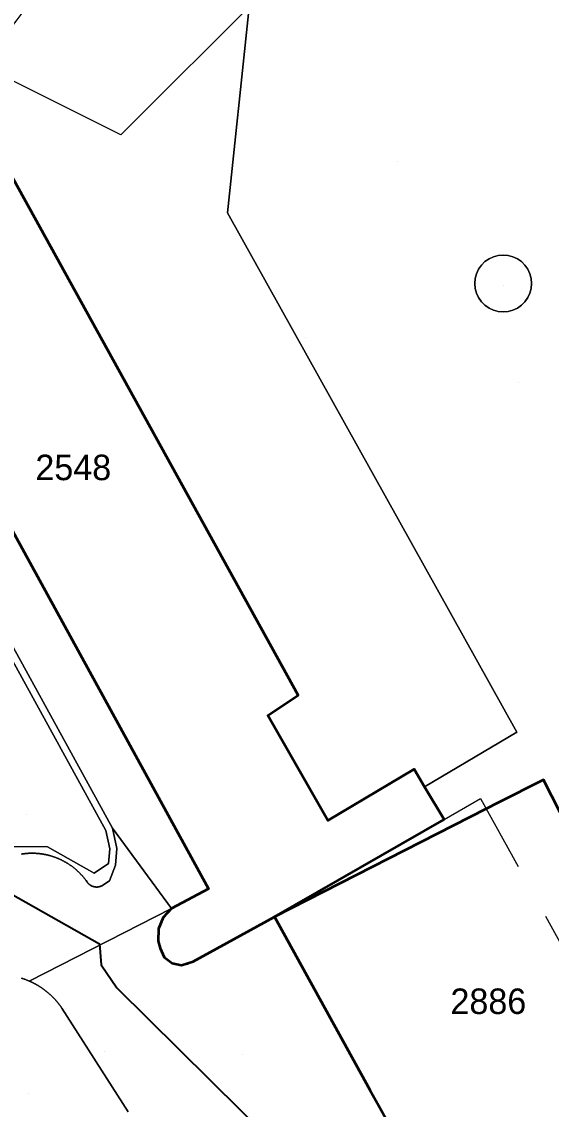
# Model space of a CAD drawing. Header units: metres. Extents: x 0 to 105485, y 0 to 425721.
# Drawn here: x 105294 to 105312.7, y 425458.07 to 425496.49 of the extents above; entities that cross this region are included whole.
import ezdxf
from ezdxf.enums import TextEntityAlignment as Align

# ---------------------------------------------------------------- set-up
doc = ezdxf.new("R2010")
doc.units = ezdxf.units.M
doc.header["$MEASUREMENT"] = 0
doc.linetypes.add('GR-HAAG1-SO', pattern=[9, 6, -3])
doc.linetypes.add('KG-PERCEEL-SO', pattern=[19, 5.5, -4, 5.5, -4])
for name, color, linetype, lineweight in [('B-XX-GR-BEPLANTING_CULTUUR_BODEMBEDEKKER-G', 90, 'Continuous', 18), ('B-XX-GR-BEPLANTING_CULTUUR_ROOS-G', 90, 'Continuous', 18), ('B-XX-GR-BOOM-G', 90, 'Continuous', 13), ('B-XX-GR-HAAG-G', 90, 'GR-HAAG1-SO', 13), ('B-XX-IE-MEUBILAIR-G', 7, 'Continuous', 18), ('B-XX-IE-MEUBILAIR_WEGMEUBILAIR_AFVALBAK-G', 7, 'Continuous', 18), ('B-XX-KG-GRENS_PERCEEL-G', 150, 'KG-PERCEEL-SO', 18), ('B-XX-KG-GRENS_PERCEEL-T', 150, 'KG-PERCEEL-SO', 18), ('B-XX-OG-BEBOUWING-G', 7, 'Continuous', 35), ('B-XX-OG-GRENS-G', 7, 'Continuous', 18), ('B-XX-VH-ONVERHARD_ZAND-G', 210, 'Continuous', 18), ('B-XX-VH-OPENVERHARDING-G', 90, 'Continuous', 18), ('B-XX-VH-OPENVERHARDING_BETONSTRAATSTEEN-G', 90, 'Continuous', 18)]:
    doc.layers.add(name, color=color, linetype=linetype, lineweight=lineweight)
doc.layers.add('GIS-WEGVAKKEN', color=2, linetype='Continuous')

msp = doc.modelspace()

# ---------------------------------------------------------------- linework, layer by layer
at = {"layer": 'B-XX-GR-BEPLANTING_CULTUUR_BODEMBEDEKKER-G', "ltscale": 0.5}
msp.add_lwpolyline([(105297.757, 425457.981), (105295.415, 425461.643), (105295.415, 425461.643), (105295.4063781506, 425461.6556150177), (105295.3976846552, 425461.6681807686), (105295.3889197952, 425461.6806968457), (105295.3800838545, 425461.6931628439), (105295.3711771192, 425461.7055783594), (105295.3621998777, 425461.7179429901), (105295.3531524207, 425461.7302563358), (105295.3440350412, 425461.7425179975), (105295.3348480345, 425461.7547275784), (105295.325591698, 425461.766884683), (105295.3162663314, 425461.7789889177), (105295.3068722368, 425461.7910398905), (105295.2974097184, 425461.8030372111), (105295.2878790825, 425461.8149804911), (105295.2782806377, 425461.8268693438), (105295.268614695, 425461.838703384), (105295.2588815672, 425461.8504822287), (105295.2490815696, 425461.8622054964), (105295.2392150196, 425461.8738728075), (105295.2292822365, 425461.8854837841), (105295.2192835421, 425461.8970380504), (105295.2092192601, 425461.9085352321), (105295.1990897165, 425461.9199749569), (105295.1888952392, 425461.9313568544), (105295.1786361584, 425461.942680556), (105295.1683128062, 425461.9539456951), (105295.157925517, 425461.9651519069), (105295.1474746272, 425461.9762988284), (105295.136960475, 425461.9873860987), (105295.1263834012, 425461.9984133589), (105295.115743748, 425462.0093802517), (105295.10504186, 425462.0202864221), (105295.0942780839, 425462.0311315169), (105295.0834527681, 425462.041915185), (105295.0725662633, 425462.0526370771), (105295.0616189218, 425462.0632968459), (105295.0506110983, 425462.0738941465), (105295.0395431491, 425462.0844286356), (105295.0284154328, 425462.094899972), (105295.0172283095, 425462.1053078167), (105295.0059821416, 425462.1156518327), (105294.9946772933, 425462.1259316849), (105294.9833141306, 425462.1361470406), (105294.9718930214, 425462.1462975689), (105294.9604143357, 425462.1563829411), (105294.9488784451, 425462.1664028307), (105294.9372857232, 425462.1763569131), (105294.9256365454, 425462.1862448661), (105294.9139312889, 425462.1960663694), (105294.9021703327, 425462.205821105), (105294.8903540577, 425462.2155087571), (105294.8784828464, 425462.225129012), (105294.8665570835, 425462.234681558), (105294.8545771549, 425462.2441660858), (105294.8425434487, 425462.2535822885), (105294.8304563544, 425462.262929861), (105294.8183162636, 425462.2722085007), (105294.8061235694, 425462.281417907), (105294.7938786665, 425462.2905577818), (105294.7815819514, 425462.2996278291), (105294.7692338225, 425462.3086277551), (105294.7568346794, 425462.3175572685), (105294.7443849238, 425462.3264160802), (105294.7318849588, 425462.3352039031), (105294.7193351891, 425462.3439204529), (105294.7067360212, 425462.3525654471), (105294.694087863, 425462.3611386059), (105294.681391124, 425462.3696396517), (105294.6686462156, 425462.3780683091), (105294.6558535502, 425462.3864243053), (105294.6430135423, 425462.3947073697), (105294.6301266076, 425462.4029172339), (105294.6171931633, 425462.4110536322), (105294.6042136283, 425462.4191163012), (105294.591188423, 425462.4271049797), (105294.578117969, 425462.4350194089), (105294.5650026896, 425462.4428593328), (105294.5518430096, 425462.4506244973), (105294.5386393551, 425462.458314651), (105294.5253921535, 425462.465929545), (105294.512101834, 425462.4734689326), (105294.4987688268, 425462.4809325695), (105294.4853935638, 425462.4883202144), (105294.4719764779, 425462.4956316278), (105294.4585180038, 425462.502866573), (105294.4450185771, 425462.5100248157), (105294.4314786351, 425462.5171061241), (105294.4178986162, 425462.524110269), (105294.4042789602, 425462.5310370235), (105294.390620108, 425462.5378861632), (105294.376922502, 425462.5446574665), (105294.3631865858, 425462.5513507141), (105294.3494128041, 425462.5579656891), (105294.3356016029, 425462.5645021775), (105294.3217534295, 425462.5709599675), (105294.3078687323, 425462.5773388501), (105294.293947961, 425462.5836386185), (105294.2799915662, 425462.589859069), (105294.266, 425462.596), (105294.266, 425462.596), (105294.2434845556, 425462.6056911344), (105294.2208815642, 425462.615176286), (105294.1981929102, 425462.6244546641), (105294.175420485, 425462.6335254951), (105294.1525661873, 425462.6423880228), (105294.1296319224, 425462.6510415083), (105294.1066196022, 425462.6594852303), (105294.0835311453, 425462.6677184848), (105294.0603684765, 425462.6757405853), (105294.0371335269, 425462.6835508631), (105294.0138282336, 425462.6911486671), (105293.9904545395, 425462.6985333638)], dxfattribs=at)
at = {"layer": 'B-XX-GR-BEPLANTING_CULTUUR_ROOS-G', "ltscale": 0.5}
msp.add_lwpolyline([(105292.405, 425467.661), (105293.346, 425467.352), (105294.909, 425467.341), (105296.557, 425466.41), (105297.061, 425466.747), (105297.107, 425467.267), (105296.966, 425467.915), (105284.893, 425489.9), (105282.287, 425491.429), (105281.061, 425493.008), (105280.812, 425493.209), (105280.524, 425493.291), (105280.217, 425493.254), (105279.906, 425493.111), (105279.827, 425493.178), (105279.48, 425493.001), (105279.279, 425492.693), (105279.185, 425492.313), (105279.222, 425491.91), (105279.277, 425491.752), (105285.739, 425479.945)], close=True, dxfattribs=at)
at = {"layer": 'B-XX-GR-BOOM-G', "color": 0, "true_color": 0x604a38}
for points in [[(105310.999, 425487.182, 3.312841454107741), (105310.999, 425487.182, 6.112841454107741)], [(105294.18, 425468.474, 3.46645491050737), (105294.18, 425468.474, 6.266454910507369)]]:
    msp.add_polyline3d(points, dxfattribs=at)
at = {"layer": 'B-XX-GR-HAAG-G', "color": 0, "ltscale": 0.5, "true_color": 0x427036}
msp.add_polyline3d([(105292.9416666667, 425475.2433333333, 3.416048531801403), (105294.2831111111, 425472.8005555556, 3.451150059700012), (105295.6245555556, 425470.3577777778, 3.460527243344594), (105296.966, 425467.915, 3.434320811559046), (105297.107, 425467.267, 3.429304309865001), (105297.061, 425466.747, 3.424280083862893), (105296.557, 425466.41, 3.420205630192472), (105294.909, 425467.341, 3.44621620449051), (105293.346, 425467.352, 3.438057395011578)], dxfattribs=at)
at = {"layer": 'B-XX-IE-MEUBILAIR-G', "color": 0, "true_color": 0x604a38}
for points in [[(105307.284, 425491.539, 3.317421786054973), (105307.284, 425491.539, 4.817421786054974)], [(105311.548, 425483.733, 3.278065928155701), (105311.548, 425483.733, 4.778065928155701)], [(105296.935, 425460.098, 3.283500319163149), (105296.935, 425460.098, 4.783500319163149)], [(105301.783, 425460.019, 3.080171941451071), (105301.783, 425460.019, 4.580171941451072)], [(105294.226, 425458.626, 3.867358207986593), (105294.226, 425458.626, 5.367358207986593)]]:
    msp.add_polyline3d(points, dxfattribs=at)
at = {"layer": 'B-XX-IE-MEUBILAIR_WEGMEUBILAIR_AFVALBAK-G', "color": 0, "true_color": 0x604a38}
msp.add_polyline3d([(105304.017, 425485.318, 3.439974534697265), (105304.017, 425485.318, 4.939974534697265)], dxfattribs=at)
at = {"layer": 'B-XX-KG-GRENS_PERCEEL-G', "ltscale": 0.5, "flags": 128}
for points in [[(105284.202, 425493.294), (105287.003, 425493.079), (105286.872, 425490.904), (105300.598, 425465.856), (105299.294, 425465.16)], [(105292.572, 425492.976), (105303.758, 425472.701), (105302.692, 425471.977), (105304.807, 425468.273), (105307.859, 425470.085), (105308.916, 425468.307)], [(105308.916, 425468.307), (105310.205, 425469.048)], [(105310.205, 425469.048), (105314.213, 425461.774), (105318.777, 425464.16)], [(105302.929, 425464.863), (105308.916, 425468.307)], [(105299.294, 425465.16), (105299.101, 425464.984), (105298.951, 425464.77), (105298.851, 425464.528), (105298.807, 425464.27), (105298.819, 425464.009), (105298.889, 425463.757)], [(105300.054, 425463.29), (105302.929, 425464.863)], [(105302.929, 425464.863), (105307.706, 425456.207)], [(105298.889, 425463.757), (105298.962, 425463.559), (105299.086, 425463.389), (105299.252, 425463.26), (105299.448, 425463.181), (105299.657, 425463.16), (105299.865, 425463.197), (105300.054, 425463.29)]]:
    msp.add_lwpolyline(points, dxfattribs=at)
at = {"layer": 'B-XX-OG-BEBOUWING-G', "ltscale": 0.5}
msp.add_lwpolyline([(105286.952, 425490.759), (105300.598, 425465.856), (105299.294, 425465.16), (105298.995, 425464.845), (105298.829, 425464.443), (105298.819, 425464.009), (105298.889, 425463.757), (105299.037, 425463.445), (105299.309, 425463.231), (105299.647, 425463.16), (105300.054, 425463.29), (105302.929, 425464.863), (105308.916, 425468.307), (105308.229, 425469.462), (105307.859, 425470.085), (105304.807, 425468.273), (105302.692, 425471.977), (105303.758, 425472.701), (105292.572, 425492.976)], dxfattribs=at)
msp.add_lwpolyline([(105323.556, 425455.177), (105320.252, 425461.451), (105318.442, 425464.776), (105318.27, 425464.688), (105315.665, 425463.359), (105312.425, 425469.709), (105310.817, 425468.888), (105310.408, 425468.679), (105302.929, 425464.863), (105306.3, 425458.754), (105306.613, 425458.187), (105307.706, 425456.207), (105315.416, 425442.126), (105322.29, 425429.608), (105322.588, 425429.066), (105323.246, 425427.868), (105323.315, 425427.915), (105330, 425432.3925208735), (105330, 425443.1070228484), (105328.962, 425445.051), (105323.608, 425455.079)], close=True, dxfattribs=at)
at = {"layer": 'B-XX-OG-GRENS-G'}
msp.add_polyline3d([(105292.5, 425507.5, 3.355219602584839), (105302.5, 425497.5, 3.438730239868164), (105297.5, 425492.5, 3.468571662902832), (105287.5, 425497.5, 3.409580230712891)], close=True, dxfattribs=at)
at = {"layer": 'B-XX-VH-ONVERHARD_ZAND-G', "ltscale": 0.5}
for points in [[(105292.405, 425467.661), (105285.739, 425479.945), (105279.277, 425491.752), (105279.222, 425491.91), (105279.185, 425492.313), (105279.279, 425492.693), (105279.48, 425493.001), (105279.827, 425493.178), (105279.906, 425493.111), (105280.217, 425493.254), (105280.524, 425493.291), (105280.812, 425493.209), (105281.061, 425493.008), (105282.287, 425491.429), (105284.893, 425489.9), (105296.966, 425467.915), (105297.107, 425467.267), (105297.061, 425466.747), (105296.557, 425466.41), (105294.909, 425467.341), (105293.346, 425467.352)], [(105312.01, 425487.245), (105311.995, 425487.419), (105311.95, 425487.588), (105311.876, 425487.747), (105311.775, 425487.891), (105311.652, 425488.014), (105311.508, 425488.115), (105311.349, 425488.189), (105311.18, 425488.234), (105311.006, 425488.249), (105310.831, 425488.234), (105310.662, 425488.189), (105310.504, 425488.115), (105310.36, 425488.014), (105310.236, 425487.891), (105310.136, 425487.747), (105310.062, 425487.588), (105310.016, 425487.419), (105310.001, 425487.245), (105310.016, 425487.07), (105310.062, 425486.901), (105310.136, 425486.742), (105310.236, 425486.599), (105310.36, 425486.475), (105310.504, 425486.375), (105310.662, 425486.301), (105310.831, 425486.255), (105311.006, 425486.24), (105311.18, 425486.255), (105311.349, 425486.301), (105311.508, 425486.375), (105311.652, 425486.475), (105311.775, 425486.599), (105311.876, 425486.742), (105311.95, 425486.901), (105311.995, 425487.07)]]:
    msp.add_lwpolyline(points, close=True, dxfattribs=at)
msp.add_lwpolyline([(105293.9973588955, 425467.0835888769), (105294.0109597468, 425467.0856884059), (105294.0245725672, 425467.0877088763), (105294.038196897, 425467.0896502197), (105294.0518322765, 425467.0915123707), (105294.0654782452, 425467.0932952665), (105294.0791343424, 425467.0949988467), (105294.0928001073, 425467.0966230541), (105294.1064750784, 425467.0981678335), (105294.1201587942, 425467.099633133), (105294.1338507926, 425467.1010189031), (105294.1475506114, 425467.102325097), (105294.1612577882, 425467.1035516706), (105294.1749718602, 425467.1046985824), (105294.1886923645, 425467.1057657939), (105294.2024188379, 425467.1067532688), (105294.216150817, 425467.107660974), (105294.2298878383, 425467.1084888787), (105294.2436294379, 425467.1092369551), (105294.257375152, 425467.1099051778), (105294.2711245166, 425467.1104935243), (105294.2848770676, 425467.1110019749), (105294.2986323405, 425467.1114305121), (105294.3123898712, 425467.1117791217), (105294.3261491951, 425467.1120477918), (105294.3399098478, 425467.1122365133), (105294.3536713648, 425467.1123452801), (105294.3674332814, 425467.1123740881), (105294.3811951331, 425467.1123229368), (105294.3949564553, 425467.1121918275), (105294.4087167835, 425467.1119807649), (105294.4224756531, 425467.111689756), (105294.4362325996, 425467.1113188107), (105294.4499871587, 425467.1108679414), (105294.463738866, 425467.1103371635), (105294.4774872572, 425467.1097264947), (105294.4912318684, 425467.1090359559), (105294.5049722353, 425467.1082655701), (105294.5187078943, 425467.1074153635), (105294.5324383816, 425467.1064853648), (105294.5461632337, 425467.1054756053), (105294.5598819872, 425467.1043861192), (105294.5735941791, 425467.1032169432), (105294.5872993464, 425467.1019681168), (105294.6009970265, 425467.1006396821), (105294.614686757, 425467.099231684), (105294.6283680756, 425467.0977441701), (105294.6420405207, 425467.0961771904), (105294.6557036305, 425467.0945307981), (105294.669356944, 425467.0928050485), (105294.683, 425467.091), (105294.7016199212, 425467.0884074073), (105294.7202186622, 425467.0856669986), (105294.7387950494, 425467.0827789469), (105294.7573479108, 425467.0797434342), (105294.7758760759, 425467.0765606522), (105294.7943783758, 425467.0732308017), (105294.812853643, 425467.0697540927), (105294.8313007119, 425467.0661307446), (105294.8497184187, 425467.062360986), (105294.8681056014, 425467.0584450548), (105294.8864610999, 425467.054383198), (105294.904783756, 425467.0501756718), (105294.9230724138, 425467.0458227418), (105294.9413259194, 425467.0413246826), (105294.9595431212, 425467.0366817779), (105294.9777228698, 425467.0318943207), (105294.9958640181, 425467.0269626131), (105295.0139654217, 425467.0218869662), (105295.0320259385, 425467.0166677003), (105295.050044429, 425467.0113051445), (105295.0680197564, 425467.0057996373), (105295.0859507866, 425467.000151526), (105295.1038363882, 425466.994361167), (105295.1216754329, 425466.9884289255), (105295.1394667951, 425466.9823551759), (105295.1572093524, 425466.9761403015), (105295.1749019854, 425466.9697846942), (105295.1925435776, 425466.963288755), (105295.2101330163, 425466.9566528939), (105295.2276691915, 425466.9498775295), (105295.2451509968, 425466.9429630891), (105295.2625773295, 425466.9359100093), (105295.2799470898, 425466.9287187348), (105295.297259182, 425466.9213897194), (105295.3145125139, 425466.9139234255), (105295.3317059968, 425466.9063203241), (105295.348838546, 425466.8985808951), (105295.3659090805, 425466.8907056266), (105295.3829165234, 425466.8826950155), (105295.3998598017, 425466.8745495672), (105295.4167378462, 425466.8662697957), (105295.4335495922, 425466.8578562234), (105295.450293979, 425466.849309381), (105295.4669699501, 425466.8406298078), (105295.4835764535, 425466.8318180514), (105295.5001124413, 425466.8228746678), (105295.5165768703, 425466.8138002211), (105295.5329687018, 425466.8045952841), (105295.5492869014, 425466.7952604373), (105295.5655304397, 425466.7857962698), (105295.5816982919, 425466.7762033786), (105295.5977894378, 425466.7664823691), (105295.6138028623, 425466.7566338545), (105295.629737555, 425466.7466584562), (105295.6455925106, 425466.7365568035), (105295.6613667288, 425466.7263295338), (105295.6770592143, 425466.7159772923), (105295.6926689771, 425466.7055007323), (105295.7081950322, 425466.6949005146), (105295.7236364002, 425466.6841773081), (105295.7389921069, 425466.6733317893), (105295.7542611833, 425466.6623646424), (105295.7694426661, 425466.6512765596), (105295.7845355976, 425466.6400682401), (105295.7995390254, 425466.6287403913), (105295.814452003, 425466.6172937279), (105295.8292735894, 425466.605728972), (105295.8440028496, 425466.5940468533), (105295.8586388543, 425466.5822481088), (105295.87318068, 425466.570333483), (105295.8876274093, 425466.5583037274), (105295.9019781306, 425466.5461596013), (105295.9162319386, 425466.5339018706), (105295.930387934, 425466.5215313088), (105295.9444452237, 425466.5090486964), (105295.9584029207, 425466.496454821), (105295.9722601444, 425466.483750477), (105295.9860160205, 425466.4709364661), (105295.9996696812, 425466.4580135968), (105296.013220265, 425466.4449826842), (105296.026666917, 425466.4318445506), (105296.0400087889, 425466.4186000249), (105296.0532450387, 425466.4052499428), (105296.0663748315, 425466.3917951464), (105296.0793973389, 425466.3782364848), (105296.0923117392, 425466.3645748132), (105296.1051172176, 425466.3508109938), (105296.1178129663, 425466.3369458948), (105296.1303981842, 425466.322980391), (105296.1428720773, 425466.3089153637), (105296.1552338586, 425466.2947517), (105296.1674827481, 425466.2804902937), (105296.1796179731, 425466.2661320446), (105296.1916387679, 425466.2516778585), (105296.2035443741, 425466.2371286473), (105296.2153340406, 425466.2224853291), (105296.2270070234, 425466.2077488277), (105296.2385625863, 425466.1929200728), (105296.25, 425466.178), (105296.25, 425466.178), (105296.255, 425466.171), (105296.26, 425466.165), (105296.274, 425466.146), (105296.298, 425466.113), (105296.298, 425466.113), (105296.2999760861, 425466.1098106082), (105296.3019814628, 425466.1066395515), (105296.3040159601, 425466.1034870989), (105296.3060794052, 425466.1003535178), (105296.3081716233, 425466.097239074), (105296.3102924368, 425466.0941440318), (105296.3124416658, 425466.0910686536), (105296.3146191281, 425466.0880132003), (105296.3168246388, 425466.0849779312), (105296.319058011, 425466.0819631036), (105296.3213190551, 425466.0789689734), (105296.3236075794, 425466.0759957944), (105296.3259233898, 425466.073043819), (105296.3282662897, 425466.0701132975), (105296.3306360805, 425466.0672044785), (105296.3330325612, 425466.0643176087), (105296.3354555284, 425466.0614529331), (105296.3379047766, 425466.0586106946), (105296.340380098, 425466.0557911344), (105296.3428812828, 425466.0529944915), (105296.3454081187, 425466.0502210033), (105296.3479603913, 425466.0474709049), (105296.3505378843, 425466.0447444298), (105296.3531403788, 425466.0420418092), (105296.3557676543, 425466.0393632722), (105296.3584194877, 425466.0367090462), (105296.3610956542, 425466.0340793562), (105296.3637959268, 425466.0314744254), (105296.3665200764, 425466.0288944747), (105296.3692678718, 425466.026339723), (105296.3720390802, 425466.0238103869), (105296.3748334662, 425466.0213066811), (105296.377650793, 425466.0188288178), (105296.3804908216, 425466.0163770074), (105296.3833533109, 425466.0139514577), (105296.3862380183, 425466.0115523746), (105296.3891446989, 425466.0091799615), (105296.3920731064, 425466.0068344197), (105296.3950229921, 425466.0045159481), (105296.397994106, 425466.0022247434), (105296.400986196, 425465.9999610001), (105296.4039990082, 425465.9977249099), (105296.4070322871, 425465.9955166628), (105296.4100857754, 425465.9933364459), (105296.4131592141, 425465.9911844443), (105296.4162523425, 425465.9890608405), (105296.4193648982, 425465.9869658145), (105296.4224966171, 425465.9848995443), (105296.4256472337, 425465.9828622048), (105296.4288164806, 425465.9808539692), (105296.432004089, 425465.9788750076), (105296.4352097886, 425465.976925488), (105296.4384333073, 425465.9750055756), (105296.4416743718, 425465.9731154335), (105296.4449327071, 425465.9712552218), (105296.4482080369, 425465.9694250986), (105296.4515000833, 425465.9676252187), (105296.454808567, 425465.9658557352), (105296.4581332074, 425465.964116798), (105296.4614737225, 425465.9624085546), (105296.4648298288, 425465.96073115), (105296.4682012419, 425465.9590847264), (105296.4715876755, 425465.9574694235), (105296.4749888426, 425465.9558853782), (105296.4784044545, 425465.9543327251), (105296.4818342215, 425465.9528115958), (105296.4852778528, 425465.9513221193), (105296.4887350561, 425465.9498644219), (105296.4922055383, 425465.9484386274), (105296.4956890049, 425465.9470448566), (105296.4991851604, 425465.9456832279), (105296.5026937083, 425465.9443538566), (105296.506214351, 425465.9430568556), (105296.5097467898, 425465.9417923349), (105296.513290725, 425465.9405604017), (105296.5168458561, 425465.9393611605), (105296.5204118815, 425465.9381947131), (105296.5239884987, 425465.9370611585), (105296.5275754042, 425465.9359605928), (105296.5311722939, 425465.9348931092), (105296.5347788626, 425465.9338587985), (105296.5383948044, 425465.9328577482), (105296.5420198125, 425465.9318900435), (105296.5456535795, 425465.9309557662), (105296.5492957971, 425465.9300549958), (105296.5529461563, 425465.9291878085), (105296.5566043476, 425465.9283542779), (105296.5602700606, 425465.9275544749), (105296.5639429843, 425465.926788467), (105296.5676228071, 425465.9260563195), (105296.5713092171, 425465.9253580944), (105296.5750019013, 425465.9246938509), (105296.5787005467, 425465.9240636453), (105296.5824048394, 425465.9234675312), (105296.5861144652, 425465.922905559), (105296.5898291094, 425465.9223777765), (105296.5935484571, 425465.9218842283), (105296.5972721926, 425465.9214249565), (105296.601, 425465.921), (105296.601, 425465.921), (105296.6033590287, 425465.9207472174), (105296.6057194862, 425465.9205081441), (105296.6080812927, 425465.9202827881), (105296.6104443687, 425465.920071157), (105296.6128086342, 425465.9198732579), (105296.6151740095, 425465.9196890976), (105296.6175404148, 425465.9195186822), (105296.6199077703, 425465.9193620175), (105296.6222759959, 425465.9192191088), (105296.6246450118, 425465.9190899609), (105296.627014738, 425465.9189745782), (105296.6293850946, 425465.9188729646), (105296.6317560014, 425465.9187851234), (105296.6341273786, 425465.9187110576), (105296.6364991461, 425465.9186507699), (105296.6388712238, 425465.9186042621), (105296.6412435316, 425465.9185715359), (105296.6436159896, 425465.9185525923), (105296.6459885175, 425465.9185474321), (105296.6483610354, 425465.9185560553), (105296.6507334632, 425465.9185784617), (105296.6531057207, 425465.9186146506), (105296.655477728, 425465.9186646207), (105296.657849405, 425465.9187283703), (105296.6602206715, 425465.9188058973), (105296.6625914477, 425465.9188971989), (105296.6649616534, 425465.9190022723), (105296.6673312086, 425465.9191211138), (105296.6697000335, 425465.9192537194), (105296.672068048, 425465.9194000847), (105296.6744351723, 425465.9195602047), (105296.6768013263, 425465.9197340739), (105296.6791664303, 425465.9199216866), (105296.6815304045, 425465.9201230364), (105296.683893169, 425465.9203381165), (105296.6862546441, 425465.9205669196), (105296.6886147501, 425465.9208094381), (105296.6909734073, 425465.9210656636), (105296.6933305362, 425465.9213355877), (105296.6956860571, 425465.9216192011), (105296.6980398907, 425465.9219164944), (105296.7003919573, 425465.9222274573), (105296.7027421777, 425465.9225520796), (105296.7050904725, 425465.9228903502), (105296.7074367625, 425465.9232422577), (105296.7097809684, 425465.9236077902), (105296.7121230112, 425465.9239869354), (105296.7144628118, 425465.9243796805), (105296.7168002913, 425465.9247860122), (105296.7191353706, 425465.9252059168), (105296.7214679711, 425465.9256393802), (105296.723798014, 425465.9260863877), (105296.7261254206, 425465.9265469242), (105296.7284501125, 425465.9270209741), (105296.730772011, 425465.9275085216), (105296.733091038, 425465.9280095501), (105296.735407115, 425465.9285240427), (105296.737720164, 425465.9290519821), (105296.7400301068, 425465.9295933504), (105296.7423368656, 425465.9301481294), (105296.7446403623, 425465.9307163003), (105296.7469405194, 425465.9312978439), (105296.7492372591, 425465.9318927408), (105296.7515305039, 425465.9325009706), (105296.7538201765, 425465.933122513), (105296.7561061996, 425465.9337573469), (105296.758388496, 425465.9344054509), (105296.7606669886, 425465.9350668032), (105296.7629416006, 425465.9357413815), (105296.7652122552, 425465.9364291629), (105296.7674788757, 425465.9371301241), (105296.7697413858, 425465.9378442417), (105296.7719997089, 425465.9385714915), (105296.7742537689, 425465.939311849), (105296.7765034896, 425465.940065289), (105296.7787487953, 425465.9408317863), (105296.78098961, 425465.9416113149), (105296.7832258582, 425465.9424038486), (105296.7854574643, 425465.9432093606), (105296.7876843531, 425465.9440278236), (105296.7899064494, 425465.9448592102), (105296.7921236782, 425465.9457034921), (105296.7943359647, 425465.946560641), (105296.7965432341, 425465.9474306278), (105296.798745412, 425465.9483134233), (105296.8009424242, 425465.9492089977), (105296.8031341963, 425465.9501173206), (105296.8053206544, 425465.9510383614), (105296.8075017248, 425465.9519720892), (105296.8096773338, 425465.9529184722), (105296.811847408, 425465.9538774787), (105296.8140118742, 425465.9548490762), (105296.8161706593, 425465.955833232), (105296.8183236904, 425465.9568299128), (105296.8204708948, 425465.957839085), (105296.8226122002, 425465.9588607145), (105296.8247475342, 425465.9598947668), (105296.8268768248, 425465.9609412071), (105296.829, 425465.962), (105296.829, 425465.962), (105297.1, 425466.135), (105297.307, 425466.691), (105297.359, 425467.283), (105297.203, 425468.003), (105285.079, 425490.081)], dxfattribs=at)
at = {"layer": 'B-XX-VH-OPENVERHARDING-G', "ltscale": 0.5}
for points in [[(105316.297, 425513.572), (105312.213, 425508.832), (105302.01, 425496.777), (105301.264, 425489.743), (105311.481, 425471.395), (105308.229, 425469.462), (105308.916, 425468.307), (105302.929, 425464.863), (105310.408, 425468.679), (105310.817, 425468.888), (105312.425, 425469.709), (105315.665, 425463.359)], [(105293.9904545395, 425462.6985333638), (105294.0138282336, 425462.6911486671), (105294.0371335269, 425462.6835508631), (105294.0603684765, 425462.6757405853), (105294.0835311453, 425462.6677184848), (105294.1066196022, 425462.6594852303), (105294.1296319224, 425462.6510415083), (105294.1525661873, 425462.6423880228), (105294.175420485, 425462.6335254951), (105294.1981929102, 425462.6244546641), (105294.2208815642, 425462.615176286), (105294.2434845556, 425462.6056911344), (105294.266, 425462.596), (105299.294, 425465.16), (105297.203, 425468.003), (105297.359, 425467.283), (105297.307, 425466.691), (105297.1, 425466.135), (105296.829, 425465.962), (105296.829, 425465.962), (105296.8268768248, 425465.9609412071), (105296.8247475342, 425465.9598947668), (105296.8226122002, 425465.9588607145), (105296.8204708948, 425465.957839085), (105296.8183236904, 425465.9568299128), (105296.8161706593, 425465.955833232), (105296.8140118742, 425465.9548490762), (105296.811847408, 425465.9538774787), (105296.8096773338, 425465.9529184722), (105296.8075017248, 425465.9519720892), (105296.8053206544, 425465.9510383614), (105296.8031341963, 425465.9501173206), (105296.8009424242, 425465.9492089977), (105296.798745412, 425465.9483134233), (105296.7965432341, 425465.9474306278), (105296.7943359647, 425465.946560641), (105296.7921236782, 425465.9457034921), (105296.7899064494, 425465.9448592102), (105296.7876843531, 425465.9440278236), (105296.7854574643, 425465.9432093606), (105296.7832258582, 425465.9424038486), (105296.78098961, 425465.9416113149), (105296.7787487953, 425465.9408317863), (105296.7765034896, 425465.940065289), (105296.7742537689, 425465.939311849), (105296.7719997089, 425465.9385714915), (105296.7697413858, 425465.9378442417), (105296.7674788757, 425465.9371301241), (105296.7652122552, 425465.9364291629), (105296.7629416006, 425465.9357413815), (105296.7606669886, 425465.9350668032), (105296.758388496, 425465.9344054509), (105296.7561061996, 425465.9337573469), (105296.7538201765, 425465.933122513), (105296.7515305039, 425465.9325009706), (105296.7492372591, 425465.9318927408), (105296.7469405194, 425465.9312978439), (105296.7446403623, 425465.9307163003), (105296.7423368656, 425465.9301481294), (105296.7400301068, 425465.9295933504), (105296.737720164, 425465.9290519821), (105296.735407115, 425465.9285240427), (105296.733091038, 425465.9280095501), (105296.730772011, 425465.9275085216), (105296.7284501125, 425465.9270209741), (105296.7261254206, 425465.9265469242), (105296.723798014, 425465.9260863877), (105296.7214679711, 425465.9256393802), (105296.7191353706, 425465.9252059168), (105296.7168002913, 425465.9247860122), (105296.7144628118, 425465.9243796805), (105296.7121230112, 425465.9239869354), (105296.7097809684, 425465.9236077902), (105296.7074367625, 425465.9232422577), (105296.7050904725, 425465.9228903502), (105296.7027421777, 425465.9225520796), (105296.7003919573, 425465.9222274573), (105296.6980398907, 425465.9219164944), (105296.6956860571, 425465.9216192011), (105296.6933305362, 425465.9213355877), (105296.6909734073, 425465.9210656636), (105296.6886147501, 425465.9208094381), (105296.6862546441, 425465.9205669196), (105296.683893169, 425465.9203381165), (105296.6815304045, 425465.9201230364), (105296.6791664303, 425465.9199216866), (105296.6768013263, 425465.9197340739), (105296.6744351723, 425465.9195602047), (105296.672068048, 425465.9194000847), (105296.6697000335, 425465.9192537194), (105296.6673312086, 425465.9191211138), (105296.6649616534, 425465.9190022723), (105296.6625914477, 425465.9188971989), (105296.6602206715, 425465.9188058973), (105296.657849405, 425465.9187283703), (105296.655477728, 425465.9186646207), (105296.6531057207, 425465.9186146506), (105296.6507334632, 425465.9185784617), (105296.6483610354, 425465.9185560553), (105296.6459885175, 425465.9185474321), (105296.6436159896, 425465.9185525923), (105296.6412435316, 425465.9185715359), (105296.6388712238, 425465.9186042621), (105296.6364991461, 425465.9186507699), (105296.6341273786, 425465.9187110576), (105296.6317560014, 425465.9187851234), (105296.6293850946, 425465.9188729646), (105296.627014738, 425465.9189745782), (105296.6246450118, 425465.9190899609), (105296.6222759959, 425465.9192191088), (105296.6199077703, 425465.9193620175), (105296.6175404148, 425465.9195186822), (105296.6151740095, 425465.9196890976), (105296.6128086342, 425465.9198732579), (105296.6104443687, 425465.920071157), (105296.6080812927, 425465.9202827881), (105296.6057194862, 425465.9205081441), (105296.6033590287, 425465.9207472174), (105296.601, 425465.921), (105296.601, 425465.921), (105296.5972721926, 425465.9214249565), (105296.5935484571, 425465.9218842283), (105296.5898291094, 425465.9223777765), (105296.5861144652, 425465.922905559), (105296.5824048394, 425465.9234675312), (105296.5787005467, 425465.9240636453), (105296.5750019013, 425465.9246938509), (105296.5713092171, 425465.9253580944), (105296.5676228071, 425465.9260563195), (105296.5639429843, 425465.926788467), (105296.5602700606, 425465.9275544749), (105296.5566043476, 425465.9283542779), (105296.5529461563, 425465.9291878085), (105296.5492957971, 425465.9300549958), (105296.5456535795, 425465.9309557662), (105296.5420198125, 425465.9318900435), (105296.5383948044, 425465.9328577482), (105296.5347788626, 425465.9338587985), (105296.5311722939, 425465.9348931092), (105296.5275754042, 425465.9359605928), (105296.5239884987, 425465.9370611585), (105296.5204118815, 425465.9381947131), (105296.5168458561, 425465.9393611605), (105296.513290725, 425465.9405604017), (105296.5097467898, 425465.9417923349), (105296.506214351, 425465.9430568556), (105296.5026937083, 425465.9443538566), (105296.4991851604, 425465.9456832279), (105296.4956890049, 425465.9470448566), (105296.4922055383, 425465.9484386274), (105296.4887350561, 425465.9498644219), (105296.4852778528, 425465.9513221193), (105296.4818342215, 425465.9528115958), (105296.4784044545, 425465.9543327251), (105296.4749888426, 425465.9558853782), (105296.4715876755, 425465.9574694235), (105296.4682012419, 425465.9590847264), (105296.4648298288, 425465.96073115), (105296.4614737225, 425465.9624085546), (105296.4581332074, 425465.964116798), (105296.454808567, 425465.9658557352), (105296.4515000833, 425465.9676252187), (105296.4482080369, 425465.9694250986), (105296.4449327071, 425465.9712552218), (105296.4416743718, 425465.9731154335), (105296.4384333073, 425465.9750055756), (105296.4352097886, 425465.976925488), (105296.432004089, 425465.9788750076), (105296.4288164806, 425465.9808539692), (105296.4256472337, 425465.9828622048), (105296.4224966171, 425465.9848995443), (105296.4193648982, 425465.9869658145), (105296.4162523425, 425465.9890608405), (105296.4131592141, 425465.9911844443), (105296.4100857754, 425465.9933364459), (105296.4070322871, 425465.9955166628), (105296.4039990082, 425465.9977249099), (105296.400986196, 425465.9999610001), (105296.397994106, 425466.0022247434), (105296.3950229921, 425466.0045159481), (105296.3920731064, 425466.0068344197), (105296.3891446989, 425466.0091799615), (105296.3862380183, 425466.0115523746), (105296.3833533109, 425466.0139514577), (105296.3804908216, 425466.0163770074), (105296.377650793, 425466.0188288178), (105296.3748334662, 425466.0213066811), (105296.3720390802, 425466.0238103869), (105296.3692678718, 425466.026339723), (105296.3665200764, 425466.0288944747), (105296.3637959268, 425466.0314744254), (105296.3610956542, 425466.0340793562), (105296.3584194877, 425466.0367090462), (105296.3557676543, 425466.0393632722), (105296.3531403788, 425466.0420418092), (105296.3505378843, 425466.0447444298), (105296.3479603913, 425466.0474709049), (105296.3454081187, 425466.0502210033), (105296.3428812828, 425466.0529944915), (105296.340380098, 425466.0557911344), (105296.3379047766, 425466.0586106946), (105296.3354555284, 425466.0614529331), (105296.3330325612, 425466.0643176087), (105296.3306360805, 425466.0672044785), (105296.3282662897, 425466.0701132975), (105296.3259233898, 425466.073043819), (105296.3236075794, 425466.0759957944), (105296.3213190551, 425466.0789689734), (105296.319058011, 425466.0819631036), (105296.3168246388, 425466.0849779312), (105296.3146191281, 425466.0880132003), (105296.3124416658, 425466.0910686536), (105296.3102924368, 425466.0941440318), (105296.3081716233, 425466.097239074), (105296.3060794052, 425466.1003535178), (105296.3040159601, 425466.1034870989), (105296.3019814628, 425466.1066395515), (105296.2999760861, 425466.1098106082), (105296.298, 425466.113), (105296.298, 425466.113), (105296.274, 425466.146), (105296.26, 425466.165), (105296.255, 425466.171), (105296.25, 425466.178), (105296.25, 425466.178), (105296.2385625863, 425466.1929200728), (105296.2270070234, 425466.2077488277), (105296.2153340406, 425466.2224853291), (105296.2035443741, 425466.2371286473), (105296.1916387679, 425466.2516778585), (105296.1796179731, 425466.2661320446), (105296.1674827481, 425466.2804902937), (105296.1552338586, 425466.2947517), (105296.1428720773, 425466.3089153637), (105296.1303981842, 425466.322980391), (105296.1178129663, 425466.3369458948), (105296.1051172176, 425466.3508109938), (105296.0923117392, 425466.3645748132), (105296.0793973389, 425466.3782364848), (105296.0663748315, 425466.3917951464), (105296.0532450387, 425466.4052499428), (105296.0400087889, 425466.4186000249), (105296.026666917, 425466.4318445506), (105296.013220265, 425466.4449826842), (105295.9996696812, 425466.4580135968), (105295.9860160205, 425466.4709364661), (105295.9722601444, 425466.483750477), (105295.9584029207, 425466.496454821), (105295.9444452237, 425466.5090486964), (105295.930387934, 425466.5215313088), (105295.9162319386, 425466.5339018706), (105295.9019781306, 425466.5461596013), (105295.8876274093, 425466.5583037274), (105295.87318068, 425466.570333483), (105295.8586388543, 425466.5822481088), (105295.8440028496, 425466.5940468533), (105295.8292735894, 425466.605728972), (105295.814452003, 425466.6172937279), (105295.7995390254, 425466.6287403913), (105295.7845355976, 425466.6400682401), (105295.7694426661, 425466.6512765596), (105295.7542611833, 425466.6623646424), (105295.7389921069, 425466.6733317893), (105295.7236364002, 425466.6841773081), (105295.7081950322, 425466.6949005146), (105295.6926689771, 425466.7055007323), (105295.6770592143, 425466.7159772923), (105295.6613667288, 425466.7263295338), (105295.6455925106, 425466.7365568035), (105295.629737555, 425466.7466584562), (105295.6138028623, 425466.7566338545), (105295.5977894378, 425466.7664823691), (105295.5816982919, 425466.7762033786), (105295.5655304397, 425466.7857962698), (105295.5492869014, 425466.7952604373), (105295.5329687018, 425466.8045952841), (105295.5165768703, 425466.8138002211), (105295.5001124413, 425466.8228746678), (105295.4835764535, 425466.8318180514), (105295.4669699501, 425466.8406298078), (105295.450293979, 425466.849309381), (105295.4335495922, 425466.8578562234), (105295.4167378462, 425466.8662697957), (105295.3998598017, 425466.8745495672), (105295.3829165234, 425466.8826950155), (105295.3659090805, 425466.8907056266), (105295.348838546, 425466.8985808951), (105295.3317059968, 425466.9063203241), (105295.3145125139, 425466.9139234255), (105295.297259182, 425466.9213897194), (105295.2799470898, 425466.9287187348), (105295.2625773295, 425466.9359100093), (105295.2451509968, 425466.9429630891), (105295.2276691915, 425466.9498775295), (105295.2101330163, 425466.9566528939), (105295.1925435776, 425466.963288755), (105295.1749019854, 425466.9697846942), (105295.1572093524, 425466.9761403015), (105295.1394667951, 425466.9823551759), (105295.1216754329, 425466.9884289255), (105295.1038363882, 425466.994361167), (105295.0859507866, 425467.000151526), (105295.0680197564, 425467.0057996373), (105295.050044429, 425467.0113051445), (105295.0320259385, 425467.0166677003), (105295.0139654217, 425467.0218869662), (105294.9958640181, 425467.0269626131), (105294.9777228698, 425467.0318943207), (105294.9595431212, 425467.0366817779), (105294.9413259194, 425467.0413246826), (105294.9230724138, 425467.0458227418), (105294.904783756, 425467.0501756718), (105294.8864610999, 425467.054383198), (105294.8681056014, 425467.0584450548), (105294.8497184187, 425467.062360986), (105294.8313007119, 425467.0661307446), (105294.812853643, 425467.0697540927), (105294.7943783758, 425467.0732308017), (105294.7758760759, 425467.0765606522), (105294.7573479108, 425467.0797434342), (105294.7387950494, 425467.0827789469), (105294.7202186622, 425467.0856669986), (105294.7016199212, 425467.0884074073), (105294.683, 425467.091), (105294.683, 425467.091), (105294.669356944, 425467.0928050485), (105294.6557036305, 425467.0945307981), (105294.6420405207, 425467.0961771904), (105294.6283680756, 425467.0977441701), (105294.614686757, 425467.099231684), (105294.6009970265, 425467.1006396821), (105294.5872993464, 425467.1019681168), (105294.5735941791, 425467.1032169432), (105294.5598819872, 425467.1043861192), (105294.5461632337, 425467.1054756053), (105294.5324383816, 425467.1064853648), (105294.5187078943, 425467.1074153635), (105294.5049722353, 425467.1082655701), (105294.4912318684, 425467.1090359559), (105294.4774872572, 425467.1097264947), (105294.463738866, 425467.1103371635), (105294.4499871587, 425467.1108679414), (105294.4362325996, 425467.1113188107), (105294.4224756531, 425467.111689756), (105294.4087167835, 425467.1119807649), (105294.3949564553, 425467.1121918275), (105294.3811951331, 425467.1123229368), (105294.3674332814, 425467.1123740881), (105294.3536713648, 425467.1123452801), (105294.3399098478, 425467.1122365133), (105294.3261491951, 425467.1120477918), (105294.3123898712, 425467.1117791217), (105294.2986323405, 425467.1114305121), (105294.2848770676, 425467.1110019749), (105294.2711245166, 425467.1104935243), (105294.257375152, 425467.1099051778), (105294.2436294379, 425467.1092369551), (105294.2298878383, 425467.1084888787), (105294.216150817, 425467.107660974), (105294.2024188379, 425467.1067532688), (105294.1886923645, 425467.1057657939), (105294.1749718602, 425467.1046985824), (105294.1612577882, 425467.1035516706), (105294.1475506114, 425467.102325097), (105294.1338507926, 425467.1010189031), (105294.1201587942, 425467.099633133), (105294.1064750784, 425467.0981678335), (105294.0928001073, 425467.0966230541), (105294.0791343424, 425467.0949988467), (105294.0654782452, 425467.0932952665), (105294.0518322765, 425467.0915123707), (105294.038196897, 425467.0896502197), (105294.0245725672, 425467.0877088763), (105294.0109597468, 425467.0856884059), (105293.9973588955, 425467.0835888769)], [(105307.706, 425456.207), (105306.613, 425458.187), (105306.3, 425458.754), (105302.929, 425464.863), (105300.054, 425463.29), (105299.647, 425463.16), (105299.309, 425463.231), (105299.037, 425463.445), (105298.889, 425463.757), (105298.819, 425464.009), (105298.829, 425464.443), (105298.995, 425464.845), (105299.294, 425465.16), (105294.266, 425462.596), (105294.266, 425462.596), (105294.2799915662, 425462.589859069), (105294.293947961, 425462.5836386185), (105294.3078687323, 425462.5773388501), (105294.3217534295, 425462.5709599675), (105294.3356016029, 425462.5645021775), (105294.3494128041, 425462.5579656891), (105294.3631865858, 425462.5513507141), (105294.376922502, 425462.5446574665), (105294.390620108, 425462.5378861632), (105294.4042789602, 425462.5310370235), (105294.4178986162, 425462.524110269), (105294.4314786351, 425462.5171061241), (105294.4450185771, 425462.5100248157), (105294.4585180038, 425462.502866573), (105294.4719764779, 425462.4956316278), (105294.4853935638, 425462.4883202144), (105294.4987688268, 425462.4809325695), (105294.512101834, 425462.4734689326), (105294.5253921535, 425462.465929545), (105294.5386393551, 425462.458314651), (105294.5518430096, 425462.4506244973), (105294.5650026896, 425462.4428593328), (105294.578117969, 425462.4350194089), (105294.591188423, 425462.4271049797), (105294.6042136283, 425462.4191163012), (105294.6171931633, 425462.4110536322), (105294.6301266076, 425462.4029172339), (105294.6430135423, 425462.3947073697), (105294.6558535502, 425462.3864243053), (105294.6686462156, 425462.3780683091), (105294.681391124, 425462.3696396517), (105294.694087863, 425462.3611386059), (105294.7067360212, 425462.3525654471), (105294.7193351891, 425462.3439204529), (105294.7318849588, 425462.3352039031), (105294.7443849238, 425462.3264160802), (105294.7568346794, 425462.3175572685), (105294.7692338225, 425462.3086277551), (105294.7815819514, 425462.2996278291), (105294.7938786665, 425462.2905577818), (105294.8061235694, 425462.281417907), (105294.8183162636, 425462.2722085007), (105294.8304563544, 425462.262929861), (105294.8425434487, 425462.2535822885), (105294.8545771549, 425462.2441660858), (105294.8665570835, 425462.234681558), (105294.8784828464, 425462.225129012), (105294.8903540577, 425462.2155087571), (105294.9021703327, 425462.205821105), (105294.9139312889, 425462.1960663694), (105294.9256365454, 425462.1862448661), (105294.9372857232, 425462.1763569131), (105294.9488784451, 425462.1664028307), (105294.9604143357, 425462.1563829411), (105294.9718930214, 425462.1462975689), (105294.9833141306, 425462.1361470406), (105294.9946772933, 425462.1259316849), (105295.0059821416, 425462.1156518327), (105295.0172283095, 425462.1053078167), (105295.0284154328, 425462.094899972), (105295.0395431491, 425462.0844286356), (105295.0506110983, 425462.0738941465), (105295.0616189218, 425462.0632968459), (105295.0725662633, 425462.0526370771), (105295.0834527681, 425462.041915185), (105295.0942780839, 425462.0311315169), (105295.10504186, 425462.0202864221), (105295.115743748, 425462.0093802517), (105295.1263834012, 425461.9984133589), (105295.136960475, 425461.9873860987), (105295.1474746272, 425461.9762988284), (105295.157925517, 425461.9651519069), (105295.1683128062, 425461.9539456951), (105295.1786361584, 425461.942680556), (105295.1888952392, 425461.9313568544), (105295.1990897165, 425461.9199749569), (105295.2092192601, 425461.9085352321), (105295.2192835421, 425461.8970380504), (105295.2292822365, 425461.8854837841), (105295.2392150196, 425461.8738728075), (105295.2490815696, 425461.8622054964), (105295.2588815672, 425461.8504822287), (105295.268614695, 425461.838703384), (105295.2782806377, 425461.8268693438), (105295.2878790825, 425461.8149804911), (105295.2974097184, 425461.8030372111), (105295.3068722368, 425461.7910398905), (105295.3162663314, 425461.7789889177), (105295.325591698, 425461.766884683), (105295.3348480345, 425461.7547275784), (105295.3440350412, 425461.7425179975), (105295.3531524207, 425461.7302563358), (105295.3621998777, 425461.7179429901), (105295.3711771192, 425461.7055783594), (105295.3800838545, 425461.6931628439), (105295.3889197952, 425461.6806968457), (105295.3976846552, 425461.6681807686), (105295.4063781506, 425461.6556150177), (105295.415, 425461.643), (105295.415, 425461.643), (105297.757, 425457.981)]]:
    msp.add_lwpolyline(points, dxfattribs=at)
for points in [[(105287.869, 425500.878), (105287.444, 425500.399), (105286.731, 425499.8), (105285.783, 425499.214), (105284.835, 425498.83), (105283.839, 425498.598), (105282.818, 425498.524), (105282.577, 425498.547), (105282.455, 425491.62), (105285.079, 425490.081), (105297.203, 425468.003), (105299.294, 425465.16), (105300.598, 425465.856), (105286.952, 425490.759), (105286.872, 425490.904), (105287.003, 425493.079), (105284.202, 425493.294), (105284.591, 425496.603), (105287.359, 425496.32)], [(105312.01, 425487.245), (105311.995, 425487.07), (105311.95, 425486.901), (105311.876, 425486.742), (105311.775, 425486.599), (105311.652, 425486.475), (105311.508, 425486.375), (105311.349, 425486.301), (105311.18, 425486.255), (105311.006, 425486.24), (105310.831, 425486.255), (105310.662, 425486.301), (105310.504, 425486.375), (105310.36, 425486.475), (105310.236, 425486.599), (105310.136, 425486.742), (105310.062, 425486.901), (105310.016, 425487.07), (105310.001, 425487.245), (105310.016, 425487.419), (105310.062, 425487.588), (105310.136, 425487.747), (105310.236, 425487.891), (105310.36, 425488.014), (105310.504, 425488.115), (105310.662, 425488.189), (105310.831, 425488.234), (105311.006, 425488.249), (105311.18, 425488.234), (105311.349, 425488.189), (105311.508, 425488.115), (105311.652, 425488.014), (105311.775, 425487.891), (105311.876, 425487.747), (105311.95, 425487.588), (105311.995, 425487.419)]]:
    msp.add_lwpolyline(points, close=True, dxfattribs=at)
at = {"layer": 'B-XX-VH-OPENVERHARDING_BETONSTRAATSTEEN-G', "ltscale": 0.5}
msp.add_lwpolyline([(105312.213, 425508.832), (105306.726, 425513.462), (105293.487, 425497.57), (105294.147, 425496.98), (105293.823, 425496.56), (105292.881, 425495.355), (105292.898, 425495.341), (105293.174, 425494.908), (105293.305, 425494.412), (105293.326, 425494.04), (105293.207, 425493.603), (105292.945, 425493.233), (105292.572, 425492.976), (105303.758, 425472.701), (105302.692, 425471.977), (105304.807, 425468.273), (105307.859, 425470.085), (105308.229, 425469.462), (105311.481, 425471.395), (105301.264, 425489.743), (105302.01, 425496.777)], close=True, dxfattribs=at)
at = {"layer": 'GIS-WEGVAKKEN'}
for points in [[(105229.4277999997, 425460.292), (105247.34, 425470.37), (105246.89, 425475.54), (105277.82, 425492.81), (105292.43, 425466.35), (105296.7446999997, 425463.9072999991)], [(105296.7446999997, 425463.9072999991), (105296.81, 425463.17), (105297.36, 425462.36), (105302.85, 425456.93), (105303.27, 425456.41), (105307.65, 425448.82), (105314.86, 425436.61), (105317.42, 425432.64), (105320.85, 425426.92), (105324.9503000006, 425420.6339000017)]]:
    msp.add_lwpolyline(points, dxfattribs=at)

# ---------------------------------------------------------------- texts
at = {"layer": 'B-XX-KG-GRENS_PERCEEL-T'}
for s, p in [('2548', (105295.8213060741, 425480.7438388738)), ('2886', (105310.4809684275, 425461.8829849823))]:
    msp.add_text(s, height=0.9, dxfattribs=at).set_placement(p, align=Align.MIDDLE_CENTER)

doc.saveas('drawing.dxf')
